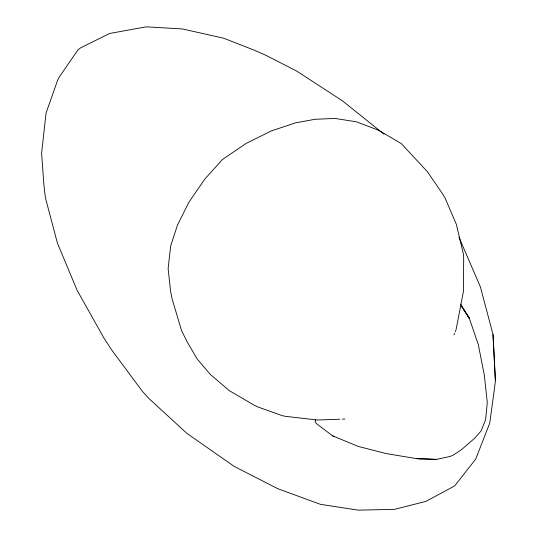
<?xml version="1.0" encoding="UTF-8"?>
<svg xmlns="http://www.w3.org/2000/svg" width="537" height="537" viewBox="0 0 537 537"><rect width="100%" height="100%" fill="white"/><g stroke="black" fill="none" stroke-linecap="round" stroke-linejoin="round"><path stroke-width="0.81" d="M315.42 419.746L315.192 422.163L317.018 424.082L332.618 435.849L358.387 446.455L386.163 453.577L416.477 458.611L436.4 459.404L450.073 456.463L452.872 455.363L461.33 449.784L474.594 438.32L481.051 431.01L485.643 419.612L487.281 402.428L484.327 375.162L478.306 344.593L468.969 317.333L461.598 306.352M458.907 237.099L480.393 286.892L493.013 334.497L495.396 380.773L494.463 388.647L489.71 423.223L475.728 459.075L454.685 485.871L425.942 501.37L394.581 509.344L358.307 510.15L320.401 504.324L277.837 488.717L234.233 466.431L186.735 433.252L148.736 398.326L142.5 391.473L111.421 349.607L103.936 338.055L77.16 290.41L57.425 243.154L45.417 197.791L43.833 184.184L41.604 153.246L46.054 113.052L57.627 80.228L59.359 76.885L78.06 49.8L80.516 47.927L109.582 33.475L146.138 26.85L182.419 28.938L223.768 38.255L253.41 49.847L266.043 55.365L296.625 71.045L342.458 100.828L384.015 134.176M456.114 329.523L463.391 291.571L463.673 259.143L463.585 254.84L456.343 224.332L445.2 198.294L442.481 193.743L427.418 171.733L401.273 143.547L378.605 130.263L356.494 121.832L335.021 118.429L314.977 119.295L295.451 122.879L271.5 130.847L246.1 143.426L222.506 159.469L204.691 179.224L188.896 202.261L177.438 225.211L170.672 245.939L168.121 268.527L170.638 291.497L171.974 298.451L181.486 330.389L186.708 341.049L197.153 358.944L210.289 374.396L229.225 390.607L253.779 404.952L257.585 406.871L282.516 415.725L285.456 416.329L317.427 420.015L339.894 419.222M453.946 334.934L454.564 333.39M455.181 331.846L455.806 330.295M342.384 419.135L344.882 419.048M422.022 458.84L416.477 458.611L436.4 459.404M332.618 435.849L334.551 436.641M461.444 306.338L462.337 307.708M463.236 309.084L469.492 318.676L460.578 304.123M495.396 380.773L493.013 334.497"/></g></svg>
